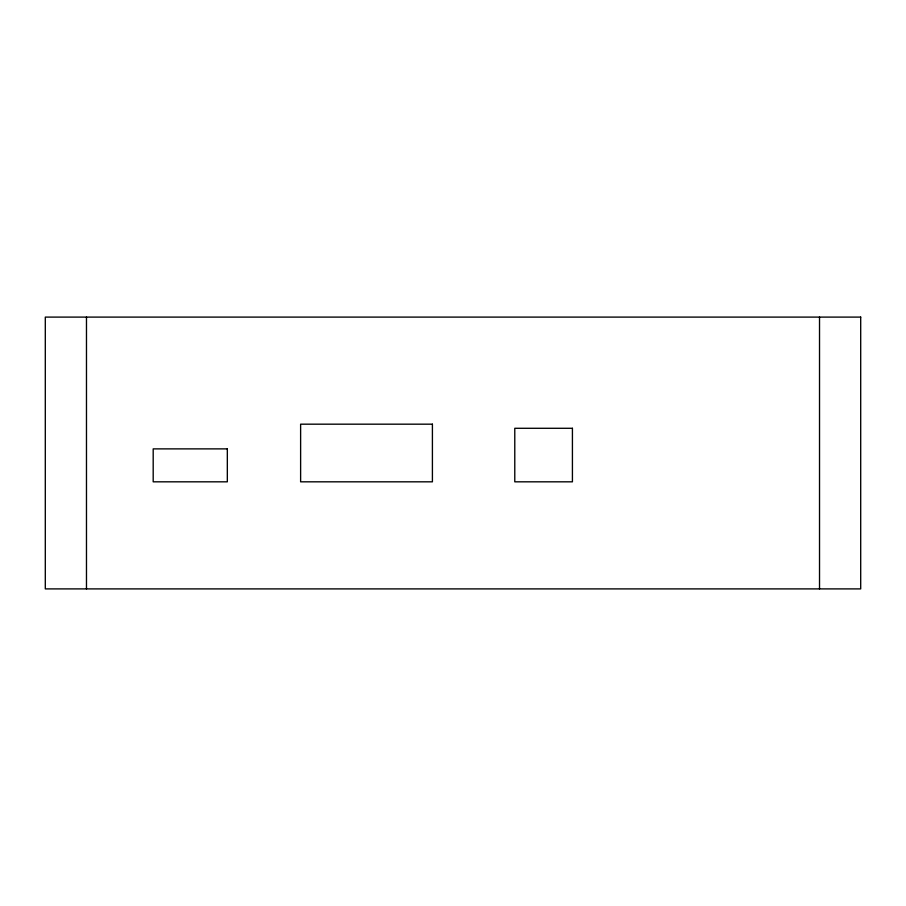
<?xml version="1.0" encoding="UTF-8"?>
<svg xmlns="http://www.w3.org/2000/svg" width="906" height="906" viewBox="0 0 906 906"><rect width="100%" height="100%" fill="white"/><g stroke="black" fill="none" stroke-linecap="round" stroke-linejoin="round"><path stroke-width="1.36" d="M819.522 317.1L819.522 588.9M86.478 317.1L86.478 588.9M860.7 317.1L45.3 317.1L45.3 588.9L860.7 588.9L860.7 317.1M432.411 424.178L300.622 424.178L300.622 481.822L432.411 481.822L432.411 424.178M572.422 428.289L514.778 428.289L514.778 481.822L572.422 481.822L572.422 428.289M227.327 448.878L153.193 448.878L153.193 481.822L227.327 481.822L227.327 448.878"/></g></svg>
